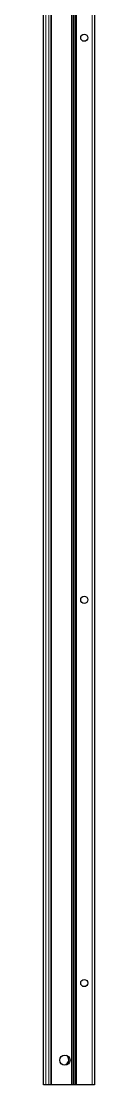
# Model space of a CAD drawing. Header units: millimetres. Extents: x -199 to 4153, y -2047 to 1507.
# Drawn here: x 2499 to 2549, y -852 to 189 of the extents above; entities that cross this region are included whole.
import ezdxf

# ---------------------------------------------------------------- set-up
doc = ezdxf.new("R2010")
doc.units = ezdxf.units.MM

msp = doc.modelspace()

# ---------------------------------------------------------------- linework, layer by layer
at = {"color": 7, "linetype": 'Continuous', "lineweight": 25}
for p, q in [((2498.94, -851.79), (2498.94, 647.21)), ((2506.14, 647.21), (2506.14, -851.79)), ((2528.81, -851.79), (2528.81, 647.21)), ((2528.85, -851.79), (2528.85, 647.21)), ((2548.64, 647.21), (2548.64, -851.79)), ((2530.64, 221.96), (2530.64, 173.46)), ((2530.64, 173.46), (2530.58, 173.35)), ((2530.58, 173.35), (2530.58, 172.06)), ((2530.58, 172.06), (2530.64, 171.96)), ((2530.64, 171.96), (2530.64, 173.46)), ((2530.64, 171.96), (2530.64, 123.46)), ((2530.64, 123.46), (2530.58, 123.35)), ((2530.58, 123.35), (2530.58, 122.06)), ((2530.58, 122.06), (2530.64, 121.96)), ((2530.64, 121.96), (2530.64, 123.46)), ((2530.64, 121.96), (2530.64, 73.46)), ((2530.64, 73.46), (2530.58, 73.35)), ((2530.58, 73.35), (2530.58, 72.06)), ((2530.64, 71.96), (2530.64, 73.46)), ((2530.58, 72.06), (2530.64, 71.96)), ((2530.64, 71.96), (2530.64, 23.46)), ((2530.64, 23.46), (2530.58, 23.35)), ((2530.58, 23.35), (2530.58, 22.06)), ((2530.58, 22.06), (2530.64, 21.96)), ((2530.64, 21.96), (2530.64, 23.46)), ((2530.64, 21.96), (2530.64, -26.54)), ((2530.64, -26.54), (2530.58, -26.65)), ((2530.58, -26.65), (2530.58, -27.94)), ((2530.58, -27.94), (2530.64, -28.04)), ((2530.64, -28.04), (2530.64, -26.54)), ((2530.64, -28.04), (2530.64, -76.54)), ((2530.64, -76.54), (2530.58, -76.65)), ((2530.58, -76.65), (2530.58, -77.94)), ((2530.58, -77.94), (2530.64, -78.04)), ((2530.64, -78.04), (2530.64, -76.54)), ((2530.64, -78.04), (2530.64, -126.54)), ((2530.64, -126.54), (2530.58, -126.65)), ((2530.58, -126.65), (2530.58, -127.94)), ((2530.58, -127.94), (2530.64, -128.04)), ((2530.64, -128.04), (2530.64, -126.54)), ((2530.64, -128.04), (2530.64, -176.54)), ((2530.64, -176.54), (2530.58, -176.65)), ((2530.58, -176.65), (2530.58, -177.94)), ((2530.64, -178.04), (2530.64, -176.54)), ((2530.58, -177.94), (2530.64, -178.04)), ((2530.64, -178.04), (2530.64, -226.54)), ((2530.64, -226.54), (2530.58, -226.65)), ((2530.58, -226.65), (2530.58, -227.94)), ((2530.58, -227.94), (2530.64, -228.04)), ((2530.64, -228.04), (2530.64, -226.54)), ((2530.64, -228.04), (2530.64, -276.54)), ((2530.64, -276.54), (2530.58, -276.65)), ((2530.58, -276.65), (2530.58, -277.94)), ((2530.58, -277.94), (2530.64, -278.04)), ((2530.64, -278.04), (2530.64, -276.54)), ((2530.64, -278.04), (2530.64, -326.54)), ((2530.64, -326.54), (2530.58, -326.65)), ((2530.58, -326.65), (2530.58, -327.94)), ((2530.58, -327.94), (2530.64, -328.04)), ((2530.64, -328.04), (2530.64, -326.54)), ((2530.64, -328.04), (2530.64, -376.54)), ((2530.64, -376.54), (2530.58, -376.65)), ((2530.58, -376.65), (2530.58, -377.94)), ((2530.58, -377.94), (2530.64, -378.04)), ((2530.64, -378.04), (2530.64, -376.54)), ((2530.64, -378.04), (2530.64, -426.54)), ((2530.64, -426.54), (2530.58, -426.65)), ((2530.58, -426.65), (2530.58, -427.94)), ((2530.64, -428.04), (2530.64, -426.54)), ((2530.58, -427.94), (2530.64, -428.04)), ((2530.64, -428.04), (2530.64, -476.54)), ((2530.64, -476.54), (2530.58, -476.65)), ((2530.58, -476.65), (2530.58, -477.94)), ((2530.58, -477.94), (2530.64, -478.04)), ((2530.64, -478.04), (2530.64, -476.54)), ((2530.64, -478.04), (2530.64, -526.54)), ((2530.64, -526.54), (2530.58, -526.65)), ((2530.58, -526.65), (2530.58, -527.94)), ((2530.58, -527.94), (2530.64, -528.04)), ((2530.64, -528.04), (2530.64, -526.54)), ((2530.64, -528.04), (2530.64, -576.54)), ((2530.64, -576.54), (2530.58, -576.65)), ((2530.58, -576.65), (2530.58, -577.94)), ((2530.58, -577.94), (2530.64, -578.04)), ((2530.64, -578.04), (2530.64, -576.54)), ((2530.64, -578.04), (2530.64, -626.54)), ((2530.64, -626.54), (2530.58, -626.65)), ((2530.58, -626.65), (2530.58, -627.94)), ((2530.58, -627.94), (2530.64, -628.04)), ((2530.64, -628.04), (2530.64, -626.54)), ((2530.64, -628.04), (2530.64, -676.54)), ((2530.64, -676.54), (2530.58, -676.65)), ((2530.58, -676.65), (2530.58, -677.94)), ((2530.58, -677.94), (2530.64, -678.04)), ((2530.64, -678.04), (2530.64, -676.54)), ((2530.64, -678.04), (2530.64, -726.54)), ((2530.64, -726.54), (2530.58, -726.65)), ((2530.58, -726.65), (2530.58, -727.94)), ((2530.58, -727.94), (2530.64, -728.04)), ((2530.64, -728.04), (2530.64, -726.54)), ((2530.64, -728.04), (2530.64, -776.54)), ((2530.64, -776.54), (2530.58, -776.65)), ((2530.58, -776.65), (2530.58, -777.94)), ((2530.58, -777.94), (2530.64, -778.04)), ((2530.64, -778.04), (2530.64, -776.54)), ((2530.64, -778.04), (2530.64, -826.54)), ((2520.59, -832.32), (2520.59, -832.73)), ((2530.64, -826.54), (2530.58, -826.65)), ((2530.58, -826.65), (2530.58, -827.94)), ((2530.58, -827.94), (2530.64, -828.04)), ((2530.64, -828.04), (2530.64, -826.54)), ((2530.64, -828.04), (2530.64, -851.79)), ((2500.94, -851.79), (2498.94, -851.79)), ((2504.14, -851.79), (2500.94, -851.79)), ((2506.14, -851.79), (2504.14, -851.79)), ((2506.79, -851.79), (2506.14, -851.79)), ((2526.19, -851.79), (2506.79, -851.79)), ((2527.61, -851.79), (2526.19, -851.79)), ((2528.81, -851.79), (2527.61, -851.79)), ((2528.85, -851.79), (2528.81, -851.79)), ((2530.05, -851.79), (2528.85, -851.79)), ((2530.64, -851.79), (2530.05, -851.79)), ((2531.29, -851.79), (2530.64, -851.79)), ((2546.64, -851.79), (2531.29, -851.79)), ((2548.64, -851.79), (2546.64, -851.79))]:
    msp.add_line(p, q, dxfattribs=at)
at = {"color": 8, "linetype": 'Continuous', "lineweight": 18}
for p, q in [((2500.94, 647.21), (2500.94, -851.79)), ((2504.14, -851.79), (2504.14, 647.21)), ((2506.79, 647.21), (2506.79, -851.79)), ((2526.19, -851.79), (2526.19, 647.21)), ((2527.61, 647.21), (2527.61, -851.79)), ((2530.05, -851.79), (2530.05, 647.21)), ((2531.29, 647.21), (2531.29, -851.79)), ((2546.64, -851.79), (2546.64, 647.21))]:
    msp.add_line(p, q, dxfattribs=at)
at = {"color": 7, "linetype": 'Continuous', "lineweight": 25}
for centre, radius in [((2538.74, 172.71), 3.5), ((2538.74, -377.29), 3.5), ((2538.74, -752.29), 3.5), ((2519.79, -827.79), 5)]:
    msp.add_circle(centre, radius, dxfattribs=at)
for centre, radius, start, end in [((2521.09, -832.32), 0.5, 119.14074, 180), ((2518.29, -827.29), 5.25, 299.14074, 53.8108)]:
    msp.add_arc(centre, radius, start, end, dxfattribs=at)

doc.saveas('drawing.dxf')
